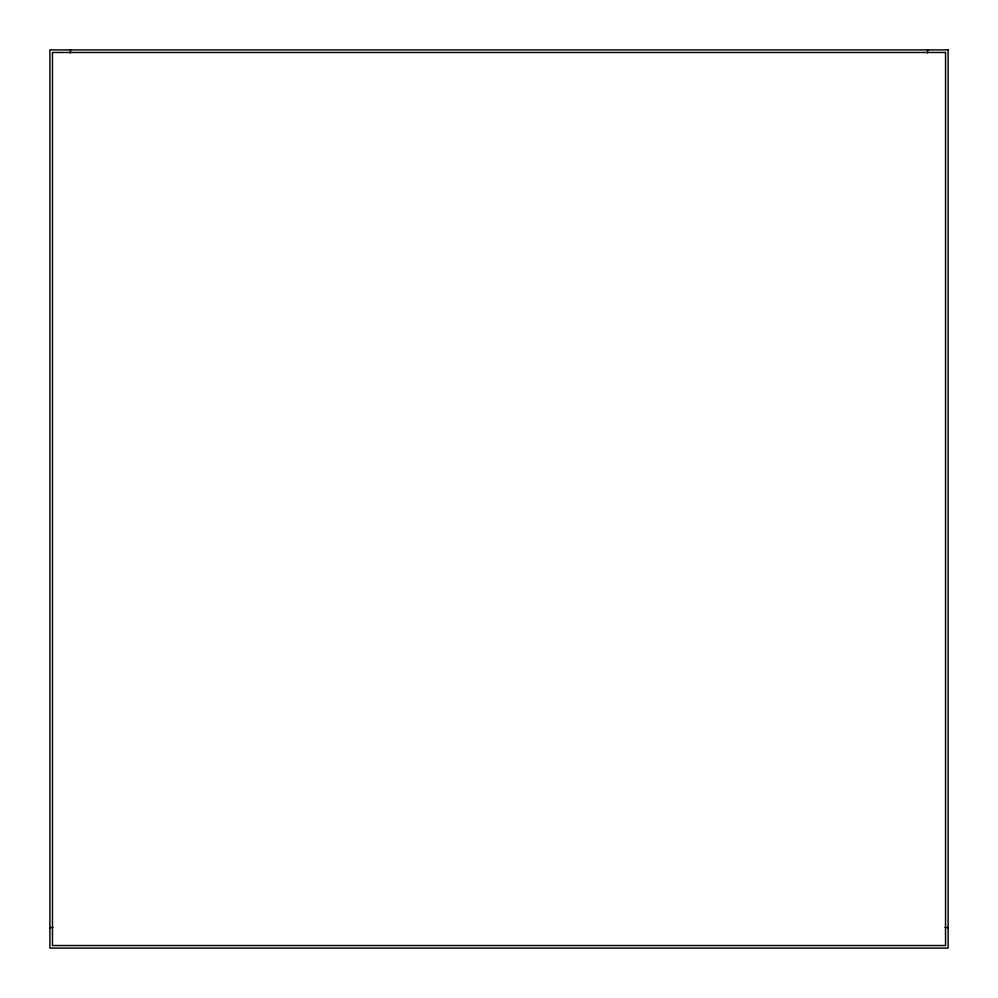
<?xml version="1.0" encoding="UTF-8"?>
<svg xmlns="http://www.w3.org/2000/svg" width="998" height="998" viewBox="0 0 998 998"><rect width="100%" height="100%" fill="white"/><g stroke="black" fill="none" stroke-linecap="round" stroke-linejoin="round"><path stroke-width="1.5" d="M49.9 927.566L53.019 927.566M944.981 927.566L948.1 927.566M927.566 49.9L927.566 53.019M70.434 49.9L70.434 53.019M948.1 49.9L49.9 49.9L49.9 948.1L948.1 948.1L948.1 49.9M945.53 52.47L52.47 52.47L52.47 945.53L945.53 945.53L945.53 52.47"/></g></svg>
